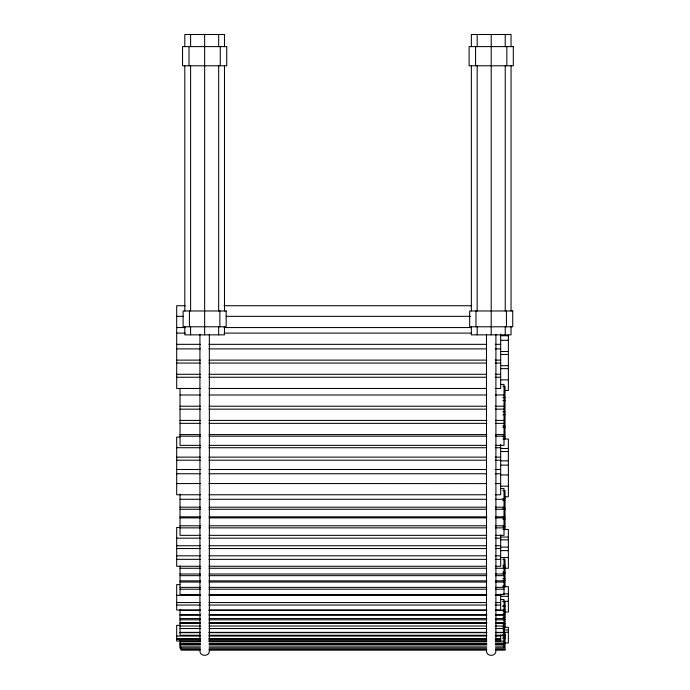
<?xml version="1.0" encoding="UTF-8"?>
<svg xmlns="http://www.w3.org/2000/svg" width="690" height="690" viewBox="0 0 690 690"><rect width="100%" height="100%" fill="white"/><g stroke="black" fill="none" stroke-linecap="round" stroke-linejoin="round"><path stroke-width="1.03" d="M209.346 650.877C209.527 656.828 199.746 656.828 199.928 650.877M495.912 650.877C496.093 656.828 486.312 656.828 486.493 650.877M185.308 305.739L176.692 305.739L176.692 388.479L200.376 388.479M224.052 305.739L471.615 305.739M176.692 316.331L183.152 316.331M226.208 316.331L470.537 316.331M176.692 327.56L185.308 327.56M224.052 327.56L471.615 327.56M176.692 333.106L185.308 333.106M224.052 333.106L471.615 333.106M500.837 335.737L508.375 335.737M500.837 340.291L508.375 340.291M176.692 344.336L200.376 344.336M208.984 344.336L486.683 344.336M495.291 344.336L500.673 344.336M176.692 348.89L200.376 348.89M208.984 348.89L486.683 348.89M495.291 348.89L500.673 348.89M500.837 351.521L508.375 351.521M500.837 354.462L508.375 354.462M176.692 360.12L200.376 360.12M208.984 360.12L486.683 360.12M495.291 360.12L500.673 360.12M176.692 363.061L200.376 363.061M208.984 363.061L486.683 363.061M495.291 363.061L500.673 363.061M500.837 365.691L508.375 365.691M500.837 368.65L508.375 368.65M176.692 374.291L200.376 374.291M208.984 374.291L486.683 374.291M495.291 374.291L500.673 374.291M176.692 377.249L200.376 377.249M208.984 377.249L486.683 377.249M495.291 377.249L500.673 377.249M500.837 379.88L508.375 379.88M500.785 384.408L504.011 384.408L504.011 445.369L495.403 445.369M502.881 386.391L505.037 386.391L505.037 438.84M208.984 388.479L486.683 388.479M495.291 388.479L500.673 388.479L500.673 334.124M505.14 390.471L508.375 390.471L508.375 335.09M180.03 394.99L200.48 394.99M209.096 394.99L486.795 394.99M495.403 394.99L504.011 394.99M502.881 397.621L505.037 397.621M502.881 400.562L505.037 400.562M180.03 406.22L200.48 406.22M209.096 406.22L486.795 406.22M495.403 406.22L504.011 406.22M180.03 409.161L200.48 409.161M209.096 409.161L486.795 409.161M495.403 409.161L504.011 409.161M502.881 411.801L505.037 411.801M502.881 414.75L505.037 414.75M180.03 420.4L200.48 420.4M209.096 420.4L486.795 420.4M495.403 420.4L504.011 420.4M180.03 423.349L200.48 423.349M209.096 423.349L486.795 423.349M495.403 423.349L504.011 423.349M502.881 425.989L505.037 425.989M502.881 427.515L505.037 427.515M180.03 434.588L200.48 434.588M209.096 434.588L486.795 434.588M495.403 434.588L504.011 434.588M180.03 436.175L200.48 436.175M209.096 436.175L486.795 436.175M495.403 436.175L504.011 436.175M502.881 436.71L505.037 436.71M179.926 437.089L176.692 437.089L176.692 494.764L200.376 494.764M502.993 439.073L508.375 439.073L508.375 496.757L505.14 496.757M200.48 445.369L180.03 445.369L180.03 388.487M209.096 445.369L486.795 445.369M176.692 447.724L200.376 447.724M208.984 447.724L486.683 447.724M495.291 447.724L500.673 447.724M500.837 448.483L508.375 448.483M500.837 451.545L508.375 451.545M176.692 457.134L200.376 457.134M208.984 457.134L486.683 457.134M495.291 457.134L500.673 457.134M176.692 460.204L200.376 460.204M208.984 460.204L486.683 460.204M495.291 460.204L500.673 460.204M500.837 460.851L508.375 460.851M500.837 465.12L508.375 465.12M176.692 469.502L200.376 469.502M208.984 469.502L486.683 469.502M495.291 469.502L500.673 469.502M176.692 473.763L200.376 473.763M208.984 473.763L486.683 473.763M495.291 473.763L500.673 473.763M500.837 474.936L508.375 474.962M176.692 483.604L200.376 483.535M208.984 483.535L486.683 483.604M495.291 483.535L500.673 483.604M500.837 486.165L508.375 486.165M500.785 488.606L504.011 488.606L504.011 535.345L495.403 535.345M502.881 490.599L505.037 490.599L505.037 529.851M208.984 494.764L486.683 494.764M495.291 494.764L500.673 494.764L500.673 444.403M502.881 498.499L505.037 498.499M180.03 499.284L200.48 499.284M209.096 499.284L486.795 499.284M495.403 499.284L504.011 499.284M502.881 500.552L505.037 500.552M180.03 507.193L200.48 507.193M209.096 507.193L486.795 507.193M495.403 507.193L504.011 507.193M502.881 508.133L505.037 508.133M502.881 509.203L505.037 509.203M180.03 509.255L200.48 509.255M209.096 509.255L486.795 509.255M495.403 509.255L504.011 509.255M180.03 516.836L200.48 516.836M209.096 516.836L486.795 516.836M495.403 516.836L504.011 516.836M502.881 517.112L505.037 517.112M180.03 517.888L200.48 517.888M209.096 517.888L486.795 517.888M495.403 517.888L504.011 517.888M502.881 519.165L505.037 519.165M180.03 525.797L200.48 525.797M209.096 525.797L486.795 525.797M495.403 525.797L504.011 525.797M502.881 526.643L505.037 526.643M179.926 527.479L176.692 527.479L176.692 566.274L200.376 566.274M180.03 527.867L200.48 527.867M209.096 527.867L486.795 527.867M495.403 527.867L504.011 527.867M502.993 529.471L508.375 529.471L508.375 568.258L505.14 568.258M200.48 535.345L180.03 535.345L180.03 493.945M209.096 535.345L486.795 535.345M500.837 537.053L508.375 537.053M176.692 538.166L200.376 538.166M208.984 538.166L486.683 538.166M495.291 538.166L500.673 538.166M500.837 539.847L508.375 539.847M176.692 545.747L200.376 545.747M208.984 545.747L486.683 545.747M495.291 545.747L500.673 545.747M500.837 547.11L508.375 547.11M176.692 548.55L200.376 548.55M208.984 548.55L486.683 548.55M495.291 548.55L500.673 548.55M500.837 550.629L508.375 550.629M176.692 555.812L200.376 555.812M208.984 555.812L486.683 555.812M495.291 555.812L500.673 555.812M500.785 557.546L508.375 557.563M176.692 559.34L200.376 559.34M208.984 559.34L486.683 559.34M495.291 559.34L500.673 559.34M502.881 559.538L505.037 559.538L505.037 587.225M502.881 565.283L505.037 565.283M208.984 566.274L486.683 566.274M495.291 566.274L500.673 566.274L500.673 534.957M502.881 566.913L505.037 566.913M180.03 568.267L200.48 568.267M209.096 568.267L486.795 568.267M495.403 568.267L504.011 568.267M502.881 572.122L505.037 572.122M502.881 573.312L505.037 573.312M180.03 574.011L200.48 574.011M209.096 574.011L486.795 574.011M495.403 574.011L504.011 574.011M180.03 575.65L200.48 575.65M209.096 575.65L486.795 575.65M495.403 575.65L504.011 575.65M502.881 578.625L505.037 578.625M502.881 580.462L505.037 580.462M180.03 580.859L200.48 580.859M209.096 580.859L486.795 580.859M495.403 580.859L504.011 580.859M180.03 582.05L200.48 582.05M209.096 582.05L486.795 582.05M495.403 582.05L504.011 582.05M179.926 584.611L176.692 584.611L176.692 610.046L200.376 610.046M502.881 585.888L505.037 585.888M502.993 586.604L508.375 586.604L508.375 612.039L505.14 612.039M180.03 587.363L200.48 587.363M209.096 587.363L486.795 587.363M495.403 587.363L504.011 587.363M180.03 589.2L200.48 589.2M209.096 589.2L486.795 589.2M495.403 589.2L504.011 589.2M502.993 593.857L508.375 593.857M200.48 594.625L180.03 594.625L180.03 565.964M209.096 594.625L486.795 594.625M495.403 594.625L504.011 594.625L504.011 557.546M176.692 595.306L200.376 595.306M208.984 595.306L486.683 595.306M495.291 595.306L500.673 595.306M500.837 596.315L508.375 596.315M500.785 599.558L504.011 599.558L504.011 648.186L495.403 648.186M502.993 601.309L508.375 601.309M502.881 601.542L505.037 601.542L505.037 628.004M176.692 602.56L200.376 602.56M208.984 602.56L486.683 602.56M495.291 602.56L500.673 602.56M176.692 605.061L200.376 605.061M208.984 605.061L486.683 605.061M495.291 605.061L500.673 605.061M502.881 605.993L505.037 605.993M502.881 606.32L505.037 606.32M502.881 609.796L505.037 609.796M208.984 610.046L486.683 610.046M495.291 610.046L500.673 610.046L500.673 594.012M180.03 610.296L200.48 610.296M209.096 610.296L486.795 610.296M495.403 610.296L504.011 610.296M502.881 611.047L505.037 611.047M502.881 614.186L505.037 614.186M502.881 614.324L505.037 614.324M180.03 614.747L200.48 614.747M209.096 614.747L486.795 614.747M495.403 614.747L504.011 614.747M180.03 615.083L200.48 615.083M209.096 615.083L486.795 615.083M495.403 615.083L504.011 615.083M502.881 617.248L505.037 617.248M180.03 618.559L200.48 618.559M209.096 618.559L486.795 618.559M495.403 618.559L504.011 618.559M180.03 619.81L200.48 619.81M209.096 619.81L486.795 619.81M495.403 619.81L505.037 619.801M180.03 622.958L200.48 622.958M209.096 622.958L486.795 622.958M495.403 622.958L504.011 622.958M180.03 623.087L200.48 623.087M209.096 623.087L486.795 623.087M495.403 623.087L504.011 623.087M502.881 623.596L505.037 623.596M502.881 623.898L505.037 623.898M179.926 625.321L176.692 625.321L176.692 641.001L200.376 641.001M180.03 626.02L200.48 626.02M209.096 626.02L486.795 626.02M495.403 626.02L504.011 626.02M502.881 626.503L505.037 626.503M502.993 627.305L508.375 627.305L508.375 642.985L505.14 642.985M180.03 628.556L200.48 628.556M209.096 628.556L486.795 628.556M495.403 628.556L504.011 628.556M502.993 629.944L508.375 629.944M502.993 632.23L508.375 632.23M180.03 632.359L200.48 632.359M209.096 632.359L486.795 632.359M495.403 632.359L505.037 632.376L505.037 650.17L495.351 650.17M180.03 632.67L200.48 632.67M209.096 632.67L486.795 632.67M495.403 632.67L504.011 632.67M502.881 634.334L505.037 634.334M200.48 635.274L180.03 635.274L180.03 609.374M209.096 635.274L486.795 635.274M495.403 635.274L504.011 635.274M502.881 635.292L505.037 635.292M176.692 636.068L200.376 636.068M208.984 636.068L486.683 636.068M495.291 636.068L500.673 636.068M502.881 636.189L505.037 636.189M502.881 637.896L505.037 637.896M176.692 638.716L200.376 638.716M208.984 638.716L486.683 638.716M495.291 638.716L500.673 638.716M502.881 638.655L505.037 638.655M176.692 639.216L200.376 639.216M208.984 639.216L486.683 639.216M495.291 639.216L500.673 639.216M208.984 641.001L486.683 641.001M495.291 641.001L500.673 641.001L500.673 634.921M180.03 641.148L200.48 641.148M209.096 641.148L486.795 641.148M495.403 641.148L504.011 641.148M180.03 643.106L200.48 643.106M209.096 643.106L486.795 643.106M495.403 643.106L504.011 643.106M180.03 644.072L200.48 644.072M209.096 644.072L486.795 644.072M495.403 644.072L504.011 644.072M180.03 644.96L200.48 644.96M209.096 644.96L486.795 644.96M495.403 644.96L504.011 644.96M180.03 646.918L200.48 646.918M209.096 646.918L486.795 646.918M495.403 646.918L504.011 646.918M200.48 648.186L180.03 648.186L180.03 640.208M209.096 648.186L486.795 648.186M181.056 649.419L200.428 649.419M209.036 649.419L486.735 649.419M495.351 649.419L505.037 649.419M200.428 650.17L181.056 650.17L181.056 647.263M209.036 650.17L486.735 650.17M511.048 46.61L511.048 34.5L471.356 34.5L471.356 46.61M511.048 65.783L511.048 310.974M511.048 326.784L511.048 334.857L471.356 334.857L471.356 326.784M506.831 46.61L506.831 65.783M506.434 310.974L506.434 326.784M505.235 34.5L505.235 46.61M505.235 65.783L505.235 310.974M505.235 326.784L505.235 334.857M495.912 334.245L495.912 641.605M491.202 34.5L491.202 334.857M486.493 334.245L486.493 641.605M477.17 34.5L477.17 46.61M477.17 65.783L477.17 310.974M477.17 326.784L477.17 334.857M475.979 310.974L475.979 326.784M475.574 46.61L475.574 65.783M471.356 65.783L471.356 310.974M224.483 46.61L224.483 34.5L184.799 34.5L184.799 46.61M224.483 65.783L224.483 310.974M224.483 326.784L224.483 334.857L184.799 334.857L184.799 326.784M220.265 46.61L220.265 65.783M219.869 310.974L219.869 326.784M218.67 34.5L218.67 46.61M218.67 65.783L218.67 310.974M218.67 326.784L218.67 334.857M209.346 334.245L209.346 641.605M204.637 34.5L204.637 334.857M199.928 334.245L199.928 641.605M190.604 34.5L190.604 46.61M190.604 65.783L190.604 310.974M190.604 326.784L190.604 334.857M189.414 310.974L189.414 326.784M189.008 46.61L189.008 65.783M184.799 65.783L184.799 310.974M226.743 46.61L182.54 46.61L182.54 65.783L226.743 65.783L226.743 46.61M513.308 46.61L469.105 46.61L469.105 65.783L513.308 65.783L513.308 46.61M226.173 310.974L183.109 310.974L183.109 326.784L226.173 326.784L226.173 310.974M512.739 310.974L469.666 310.974L469.666 326.784L512.739 326.784L512.739 310.974"/></g></svg>
